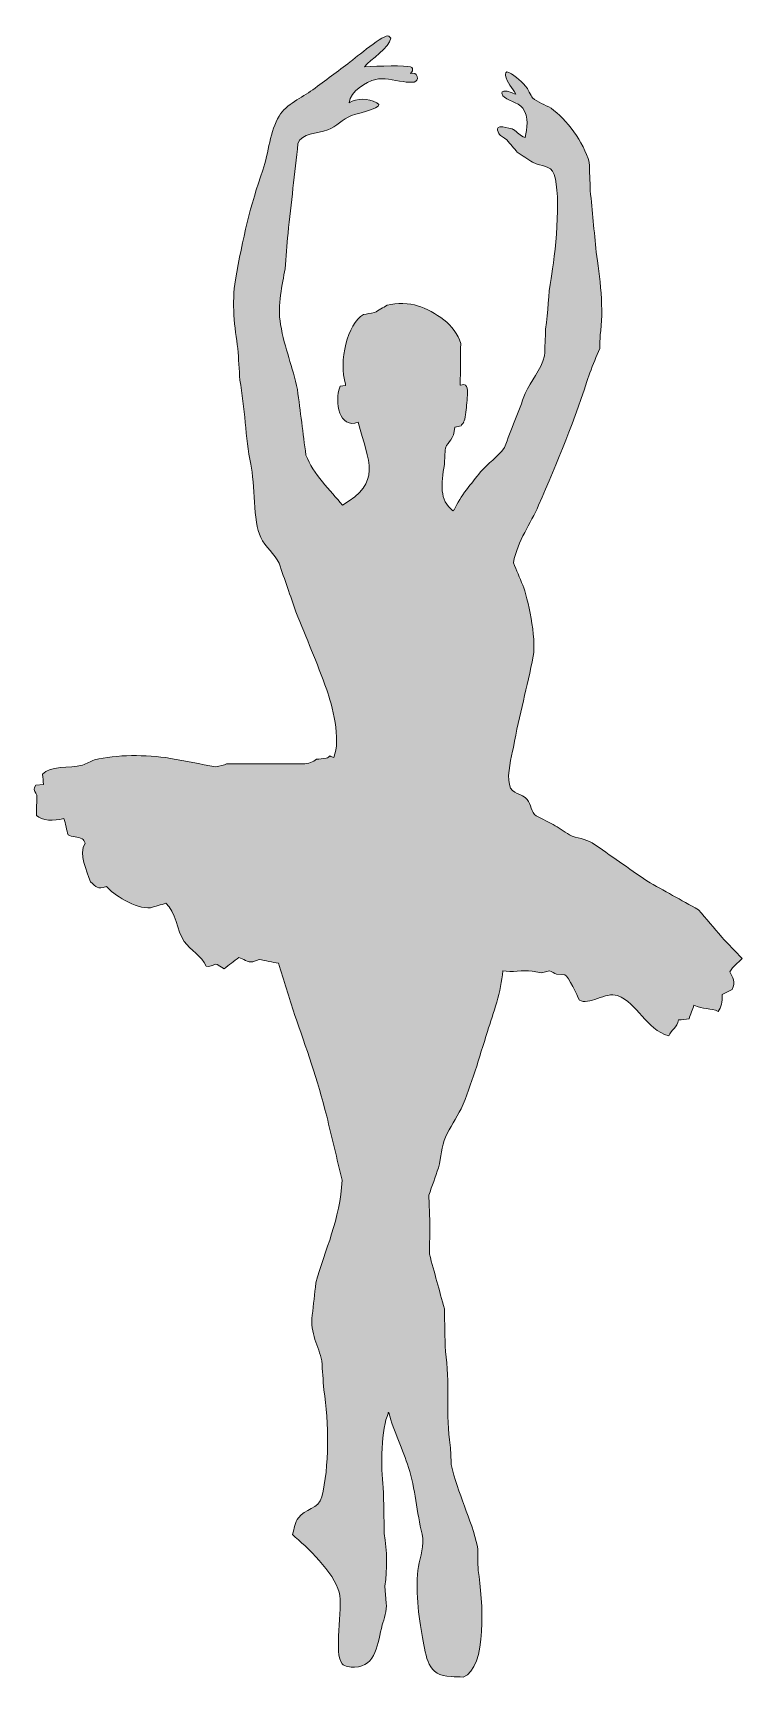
# Model space of a CAD drawing. Header units: inches. Extents: x 25 to 54.9, y -74.6 to -5.3.
import ezdxf

# ---------------------------------------------------------------- set-up
doc = ezdxf.new("R2010")
doc.units = ezdxf.units.IN
doc.header["$MEASUREMENT"] = 0
doc.layers.add('Layer 1', color=7, linetype='Continuous')

msp = doc.modelspace()

# ---------------------------------------------------------------- hatches: boundary and pattern name
at = {"layer": 'Layer 1'}
h = msp.add_hatch(color=7, dxfattribs=at)
edge = h.paths.add_edge_path()
edge.add_spline(control_points=[(54.919, -44.293), (54.634, -43.992), (54.348, -43.693), (54.062, -43.392), (53.734, -43.01), (53.407, -42.626), (53.079, -42.243), (52.355, -41.839), (51.629, -41.434), (50.905, -41.03), (50.137, -40.493), (49.371, -39.956), (48.604, -39.421), (48.321, -39.254), (47.955, -39.239), (47.642, -39.084), (47.412, -38.939), (47.182, -38.792), (46.953, -38.646), (46.953, -38.646), (46.241, -38.29), (46.241, -38.29), (46.042, -38.14), (46.016, -37.802), (45.864, -37.6), (45.644, -37.308), (45.216, -37.418), (45.111, -36.972), (45.002, -36.511), (45.204, -35.806), (45.279, -35.404), (45.538, -34.005), (45.865, -32.862), (46.114, -31.556), (46.264, -30.783), (45.879, -29.088), (45.676, -28.565), (45.543, -28.252), (45.411, -27.938), (45.279, -27.625), (45.475, -26.661), (46.001, -25.991), (46.345, -25.198), (47.139, -23.375), (47.872, -21.586), (48.501, -19.615), (48.639, -19.273), (48.778, -18.932), (48.918, -18.59), (48.924, -18.402), (48.932, -18.213), (48.939, -18.024), (49.108, -17.05), (48.924, -15.458), (48.771, -14.531), (48.687, -13.668), (48.604, -12.802), (48.52, -11.938), (48.506, -11.541), (48.491, -11.145), (48.478, -10.747), (48.233, -9.888), (47.524, -8.949), (46.868, -8.468), (46.611, -8.32), (46.304, -8.237), (46.093, -8.028), (46.012, -7.947), (45.864, -7.631), (45.864, -7.631), (45.679, -7.383), (45.367, -7.116), (45.09, -6.961), (44.946, -6.881), (44.937, -7.029), (44.944, -7.086), (45.004, -7.39), (45.251, -7.621), (45.384, -7.882), (45.216, -7.826), (45.069, -7.729), (44.882, -7.756), (44.882, -7.756), (44.707, -7.756), (44.84, -7.944), (44.973, -8.132), (45.485, -8.213), (45.676, -8.468), (45.964, -8.851), (45.85, -9.322), (45.78, -9.701), (45.535, -9.644), (45.461, -9.47), (45.279, -9.367), (45.279, -9.367), (45.274, -9.342), (44.84, -9.261), (44.406, -9.181), (44.714, -9.597), (44.714, -9.597), (44.714, -9.597), (44.891, -9.724), (45.006, -9.805), (45.153, -9.98), (45.299, -10.155), (45.446, -10.328), (45.662, -10.468), (45.877, -10.608), (46.093, -10.747), (46.481, -10.965), (46.828, -10.821), (46.995, -11.269), (47.319, -12.15), (47.036, -14.758), (46.868, -15.64), (46.737, -16.334), (46.754, -17.029), (46.638, -17.774), (46.624, -18.149), (46.611, -18.527), (46.597, -18.903), (46.435, -19.541), (46.015, -19.943), (45.78, -20.492), (45.488, -21.252), (45.195, -22.013), (44.903, -22.773), (44.634, -23.172), (44.192, -23.427), (43.899, -23.797), (43.516, -24.281), (43.051, -24.801), (42.792, -25.386), (42.768, -25.401), (42.747, -25.415), (42.727, -25.429), (42.155, -24.976), (42.24, -24.305), (42.372, -23.483), (42.385, -23.254), (42.399, -23.023), (42.413, -22.793), (42.552, -22.475), (42.774, -22.46), (42.81, -21.915), (42.902, -21.893), (42.993, -21.873), (43.082, -21.852), (43.087, -21.837), (43.091, -21.821), (43.095, -21.806), (43.095, -21.806), (43.161, -21.735), (43.161, -21.735), (43.162, -21.734), (43.165, -21.735), (43.167, -21.733), (43.168, -21.73), (43.169, -21.726), (43.17, -21.724), (43.17, -21.724), (43.187, -21.707), (43.187, -21.707), (43.187, -21.707), (43.18, -21.703), (43.18, -21.703), (43.255, -21.565), (43.291, -21.228), (43.307, -20.981), (43.323, -20.718), (43.395, -20.385), (43.307, -20.193), (43.257, -20.081), (43.139, -20.105), (43.045, -20.143), (43.044, -20.135), (43.042, -20.125), (43.041, -20.116), (43.048, -19.538), (43.055, -18.959), (43.061, -18.38), (42.837, -17.596), (41.992, -17.047), (41.241, -16.791), (40.924, -16.683), (40.349, -16.659), (39.966, -16.771), (39.785, -16.875), (39.603, -16.979), (39.424, -17.084), (39.269, -17.111), (39.116, -17.139), (38.962, -17.167), (38.293, -17.54), (37.905, -19.143), (38.21, -20.095), (38.21, -20.095), (38.21, -20.158), (38.21, -20.158), (38.21, -20.158), (37.979, -20.179), (37.979, -20.179), (37.712, -20.872), (37.963, -22), (38.733, -21.705), (39.206, -23.399), (39.728, -24.238), (38.083, -25.198), (37.575, -24.573), (36.835, -23.895), (36.537, -23.086), (36.419, -22.166), (36.299, -21.246), (36.181, -20.325), (35.982, -19.37), (35.649, -18.602), (35.469, -17.585), (35.324, -16.758), (35.547, -15.883), (35.658, -15.243), (35.7, -14.741), (35.742, -14.239), (35.784, -13.738), (35.923, -12.476), (36.063, -11.214), (36.203, -9.952), (36.36, -9.506), (37.011, -9.555), (37.457, -9.387), (37.827, -9.248), (38.073, -8.918), (38.46, -8.781), (38.893, -8.629), (39.917, -8.445), (39.526, -8.237), (39.135, -8.029), (38.702, -8.062), (38.356, -8.237), (38.42, -7.754), (39.063, -7.36), (39.485, -7.255), (40.064, -7.108), (41.382, -7.692), (41.222, -7.129), (41.19, -7.015), (41.096, -6.964), (40.95, -7.002), (40.95, -7.002), (41.143, -6.793), (40.95, -6.731), (40.756, -6.669), (39.59, -6.682), (39.005, -6.731), (39.246, -6.418), (40.078, -5.917), (40.112, -5.518), (40.112, -5.518), (40.029, -5.434), (40.029, -5.434), (39.877, -5.296), (38.597, -6.367), (38.398, -6.522), (37.874, -6.912), (37.352, -7.303), (36.83, -7.693), (36.341, -8.036), (35.723, -8.294), (35.407, -8.802), (35.022, -9.423), (34.975, -10.336), (34.717, -11.081), (34.206, -12.561), (33.87, -13.937), (33.568, -15.704), (33.403, -16.656), (33.535, -17.756), (33.671, -18.59), (33.698, -19.036), (33.727, -19.482), (33.755, -19.928), (33.968, -21.079), (33.988, -22.359), (34.215, -23.463), (34.39, -24.311), (34.306, -25.875), (34.633, -26.558), (34.827, -26.959), (35.225, -27.262), (35.407, -27.645), (35.644, -28.328), (35.881, -29.011), (36.118, -29.694), (36.558, -30.795), (37.001, -31.818), (37.415, -32.979), (37.627, -33.573), (38.039, -35.093), (37.708, -35.823), (37.65, -35.82), (37.6, -35.79), (37.549, -35.754), (37.519, -35.802), (37.469, -35.84), (37.394, -35.855), (37.256, -35.88), (37.119, -35.892), (36.981, -35.904), (36.837, -36.019), (36.649, -36.097), (36.411, -36.097), (36.411, -36.097), (33.191, -36.097), (33.191, -36.097), (33.078, -36.149), (32.936, -36.191), (32.73, -36.22), (32.096, -36.102), (31.462, -35.983), (30.827, -35.864), (29.777, -35.7), (28.567, -35.701), (27.628, -35.928), (27.461, -36.004), (27.293, -36.081), (27.126, -36.157), (26.556, -36.287), (25.758, -36.162), (25.432, -36.534), (25.448, -36.724), (25.476, -36.766), (25.474, -36.972), (25.474, -36.972), (25.16, -36.994), (25.16, -36.994), (25.16, -36.994), (25.098, -37.098), (25.098, -37.098), (25.032, -37.225), (25.169, -37.288), (25.201, -37.412), (25.194, -37.698), (25.188, -37.985), (25.181, -38.269), (25.403, -38.502), (25.921, -38.517), (26.331, -38.395), (26.423, -38.599), (26.451, -38.914), (26.519, -39.084), (26.668, -39.174), (26.949, -39.165), (27.104, -39.253), (27.181, -39.296), (27.204, -39.348), (27.23, -39.441), (26.932, -39.904), (27.313, -40.599), (27.461, -41.072), (27.714, -41.273), (27.734, -41.402), (28.13, -41.261), (28.395, -41.581), (29.372, -42.23), (29.99, -42.159), (30.206, -42.096), (30.423, -42.034), (30.639, -41.971), (31.063, -42.326), (31.095, -43.121), (31.412, -43.581), (31.667, -43.951), (32.154, -44.189), (32.333, -44.627), (32.569, -44.665), (32.669, -44.524), (32.793, -44.544), (32.793, -44.544), (33.087, -44.732), (33.087, -44.732), (33.295, -44.571), (33.504, -44.412), (33.713, -44.251), (33.88, -44.308), (34.092, -44.472), (34.299, -44.44), (34.299, -44.44), (34.571, -44.335), (34.571, -44.335), (34.842, -44.39), (35.115, -44.446), (35.387, -44.501), (35.609, -45.219), (35.832, -45.938), (36.056, -46.656), (36.553, -48.069), (37.016, -49.384), (37.415, -50.943), (37.631, -51.842), (37.847, -52.742), (38.064, -53.642), (37.979, -55.3), (37.341, -56.559), (36.955, -57.97), (36.907, -58.423), (36.857, -58.877), (36.808, -59.33), (36.687, -60.076), (37.091, -60.657), (37.206, -61.254), (37.233, -61.659), (37.263, -62.063), (37.29, -62.466), (37.523, -63.864), (37.52, -65.712), (37.206, -66.984), (37.082, -67.486), (36.479, -67.509), (36.222, -67.862), (36.076, -68.065), (36.052, -68.298), (35.972, -68.574), (36.57, -69.073), (37.722, -70.177), (37.938, -71.001), (38.114, -71.673), (37.698, -73.635), (38.064, -74.013), (38.17, -74.135), (38.412, -74.163), (38.587, -74.158), (39.525, -74.135), (39.551, -73.126), (39.757, -72.381), (39.824, -72.139), (39.968, -71.767), (39.925, -71.46), (39.925, -71.46), (39.862, -70.748), (39.862, -70.748), (39.981, -70), (39.958, -69.288), (39.842, -68.531), (39.827, -67.884), (39.813, -67.234), (39.799, -66.586), (39.671, -65.778), (39.723, -64.033), (40.008, -63.471), (40.008, -63.471), (40.008, -63.428), (40.008, -63.428), (40.008, -63.428), (40.029, -63.428), (40.029, -63.428), (40.244, -64.243), (40.623, -64.984), (40.866, -65.75), (41.136, -66.604), (41.221, -67.664), (41.43, -68.552), (41.542, -69.027), (41.348, -69.512), (41.284, -69.912), (41.143, -70.789), (41.284, -72.086), (41.452, -72.903), (41.623, -73.738), (41.636, -74.534), (42.664, -74.557), (42.831, -74.563), (42.999, -74.57), (43.165, -74.577), (44.187, -74.198), (44.004, -71.328), (43.794, -70.08), (43.787, -69.745), (43.78, -69.411), (43.773, -69.077), (43.504, -67.934), (42.927, -66.815), (42.664, -65.625), (42.65, -65.353), (42.637, -65.08), (42.622, -64.809), (42.42, -63.586), (42.617, -62.109), (42.413, -60.856), (42.399, -60.256), (42.385, -59.657), (42.372, -59.059), (42.163, -58.291), (41.953, -57.524), (41.744, -56.757), (41.75, -56.305), (41.758, -55.851), (41.764, -55.397), (41.764, -55.397), (41.722, -54.268), (41.722, -54.268), (41.855, -53.884), (41.988, -53.502), (42.12, -53.118), (42.244, -52.647), (42.247, -52.22), (42.413, -51.821), (42.637, -51.424), (42.859, -51.027), (43.082, -50.63), (43.532, -49.591), (43.831, -48.501), (44.191, -47.367), (44.431, -46.608), (44.764, -45.7), (44.84, -44.816), (45.205, -44.899), (45.672, -44.768), (46.073, -44.836), (46.073, -44.836), (46.471, -44.899), (46.471, -44.899), (46.471, -44.899), (46.806, -44.816), (46.806, -44.816), (46.903, -44.864), (47.001, -44.913), (47.099, -44.962), (47.099, -44.962), (47.454, -44.983), (47.454, -44.983), (47.611, -45.069), (47.972, -45.85), (48.061, -46.049), (48.451, -46.299), (49.18, -45.683), (49.671, -45.861), (50.503, -46.163), (50.877, -47.301), (51.825, -47.555), (51.94, -47.296), (52.177, -47.222), (52.243, -46.886), (52.389, -46.872), (52.536, -46.858), (52.683, -46.844), (52.752, -46.649), (52.822, -46.454), (52.89, -46.259), (53.254, -46.455), (53.611, -46.371), (53.916, -46.53), (54.031, -46.346), (54.093, -46.136), (54.082, -45.819), (54.082, -45.819), (54.501, -45.61), (54.501, -45.61), (54.654, -45.298), (54.519, -45.07), (54.396, -44.858), (54.535, -44.603), (54.75, -44.501), (54.919, -44.293)], knot_values=[0, 0, 0, 0, 1, 1, 1, 2, 2, 2, 3, 3, 3, 4, 4, 4, 5, 5, 5, 6, 6, 6, 7, 7, 7, 8, 8, 8, 9, 9, 9, 10, 10, 10, 11, 11, 11, 12, 12, 12, 13, 13, 13, 14, 14, 14, 15, 15, 15, 16, 16, 16, 17, 17, 17, 18, 18, 18, 19, 19, 19, 20, 20, 20, 21, 21, 21, 22, 22, 22, 23, 23, 23, 24, 24, 24, 25, 25, 25, 26, 26, 26, 27, 27, 27, 28, 28, 28, 29, 29, 29, 30, 30, 30, 31, 31, 31, 32, 32, 32, 33, 33, 33, 34, 34, 34, 35, 35, 35, 36, 36, 36, 37, 37, 37, 38, 38, 38, 39, 39, 39, 40, 40, 40, 41, 41, 41, 42, 42, 42, 43, 43, 43, 44, 44, 44, 45, 45, 45, 46, 46, 46, 47, 47, 47, 48, 48, 48, 49, 49, 49, 50, 50, 50, 51, 51, 51, 52, 52, 52, 53, 53, 53, 54, 54, 54, 55, 55, 55, 56, 56, 56, 57, 57, 57, 58, 58, 58, 59, 59, 59, 60, 60, 60, 61, 61, 61, 62, 62, 62, 63, 63, 63, 64, 64, 64, 65, 65, 65, 66, 66, 66, 67, 67, 67, 68, 68, 68, 69, 69, 69, 70, 70, 70, 71, 71, 71, 72, 72, 72, 73, 73, 73, 74, 74, 74, 75, 75, 75, 76, 76, 76, 77, 77, 77, 78, 78, 78, 79, 79, 79, 80, 80, 80, 81, 81, 81, 82, 82, 82, 83, 83, 83, 84, 84, 84, 85, 85, 85, 86, 86, 86, 87, 87, 87, 88, 88, 88, 89, 89, 89, 90, 90, 90, 91, 91, 91, 92, 92, 92, 93, 93, 93, 94, 94, 94, 95, 95, 95, 96, 96, 96, 97, 97, 97, 98, 98, 98, 99, 99, 99, 100, 100, 100, 101, 101, 101, 102, 102, 102, 103, 103, 103, 104, 104, 104, 105, 105, 105, 106, 106, 106, 107, 107, 107, 108, 108, 108, 109, 109, 109, 110, 110, 110, 111, 111, 111, 112, 112, 112, 113, 113, 113, 114, 114, 114, 115, 115, 115, 116, 116, 116, 117, 117, 117, 118, 118, 118, 119, 119, 119, 120, 120, 120, 121, 121, 121, 122, 122, 122, 123, 123, 123, 124, 124, 124, 125, 125, 125, 126, 126, 126, 127, 127, 127, 128, 128, 128, 129, 129, 129, 130, 130, 130, 131, 131, 131, 132, 132, 132, 133, 133, 133, 134, 134, 134, 135, 135, 135, 136, 136, 136, 137, 137, 137, 138, 138, 138, 139, 139, 139, 140, 140, 140, 141, 141, 141, 142, 142, 142, 143, 143, 143, 144, 144, 144, 145, 145, 145, 146, 146, 146, 147, 147, 147, 148, 148, 148, 149, 149, 149, 150, 150, 150, 151, 151, 151, 152, 152, 152, 153, 153, 153, 154, 154, 154, 155, 155, 155, 156, 156, 156, 157, 157, 157, 158, 158, 158, 159, 159, 159, 160, 160, 160, 161, 161, 161, 162, 162, 162, 163, 163, 163, 164, 164, 164, 165, 165, 165, 166, 166, 166, 167, 167, 167, 168, 168, 168, 169, 169, 169, 170, 170, 170, 171, 171, 171, 172, 172, 172, 173, 173, 173, 174, 174, 174, 175, 175, 175, 176, 176, 176, 177, 177, 177, 178, 178, 178, 179, 179, 179, 180, 180, 180, 181, 181, 181, 182, 182, 182, 183, 183, 183, 184, 184, 184, 185, 185, 185, 186, 186, 186, 187, 187, 187, 187], degree=3, periodic=1)

# ---------------------------------------------------------------- linework, layer by layer
at = {"layer": 'Layer 1', "lineweight": 0}
msp.add_open_spline([(54.919, -44.293), (54.634, -43.992), (54.348, -43.693), (54.062, -43.392), (53.734, -43.01), (53.407, -42.626), (53.079, -42.243), (52.355, -41.839), (51.629, -41.434), (50.905, -41.03), (50.137, -40.493), (49.371, -39.956), (48.604, -39.421), (48.321, -39.254), (47.955, -39.239), (47.642, -39.084), (47.412, -38.939), (47.182, -38.792), (46.953, -38.646), (46.953, -38.646), (46.241, -38.29), (46.241, -38.29), (46.042, -38.14), (46.016, -37.802), (45.864, -37.6), (45.644, -37.308), (45.216, -37.418), (45.111, -36.972), (45.002, -36.511), (45.204, -35.806), (45.279, -35.404), (45.538, -34.005), (45.865, -32.862), (46.114, -31.556), (46.264, -30.783), (45.879, -29.088), (45.676, -28.565), (45.543, -28.252), (45.411, -27.938), (45.279, -27.625), (45.475, -26.661), (46.001, -25.991), (46.345, -25.198), (47.139, -23.375), (47.872, -21.586), (48.501, -19.615), (48.639, -19.273), (48.778, -18.932), (48.918, -18.59), (48.924, -18.402), (48.932, -18.213), (48.939, -18.024), (49.108, -17.05), (48.924, -15.458), (48.771, -14.531), (48.687, -13.668), (48.604, -12.802), (48.52, -11.938), (48.506, -11.541), (48.491, -11.145), (48.478, -10.747), (48.233, -9.888), (47.524, -8.949), (46.868, -8.468), (46.611, -8.32), (46.304, -8.237), (46.093, -8.028), (46.012, -7.947), (45.864, -7.631), (45.864, -7.631), (45.679, -7.383), (45.367, -7.116), (45.09, -6.961), (44.946, -6.881), (44.937, -7.029), (44.944, -7.086), (45.004, -7.39), (45.251, -7.621), (45.384, -7.882), (45.216, -7.826), (45.069, -7.729), (44.882, -7.756), (44.882, -7.756), (44.707, -7.756), (44.84, -7.944), (44.973, -8.132), (45.485, -8.213), (45.676, -8.468), (45.964, -8.851), (45.85, -9.322), (45.78, -9.701), (45.535, -9.644), (45.461, -9.47), (45.279, -9.367), (45.279, -9.367), (45.274, -9.342), (44.84, -9.261), (44.406, -9.181), (44.714, -9.597), (44.714, -9.597), (44.714, -9.597), (44.891, -9.724), (45.006, -9.805), (45.153, -9.98), (45.299, -10.155), (45.446, -10.328), (45.662, -10.468), (45.877, -10.608), (46.093, -10.747), (46.481, -10.965), (46.828, -10.821), (46.995, -11.269), (47.319, -12.15), (47.036, -14.758), (46.868, -15.64), (46.737, -16.334), (46.754, -17.029), (46.638, -17.774), (46.624, -18.149), (46.611, -18.527), (46.597, -18.903), (46.435, -19.541), (46.015, -19.943), (45.78, -20.492), (45.488, -21.252), (45.195, -22.013), (44.903, -22.773), (44.634, -23.172), (44.192, -23.427), (43.899, -23.797), (43.516, -24.281), (43.051, -24.801), (42.792, -25.386), (42.768, -25.401), (42.747, -25.415), (42.727, -25.429), (42.155, -24.976), (42.24, -24.305), (42.372, -23.483), (42.385, -23.254), (42.399, -23.023), (42.413, -22.793), (42.552, -22.475), (42.774, -22.46), (42.81, -21.915), (42.902, -21.893), (42.993, -21.873), (43.082, -21.852), (43.087, -21.837), (43.091, -21.821), (43.095, -21.806), (43.095, -21.806), (43.161, -21.735), (43.161, -21.735), (43.162, -21.734), (43.165, -21.735), (43.167, -21.733), (43.168, -21.73), (43.169, -21.726), (43.17, -21.724), (43.17, -21.724), (43.187, -21.707), (43.187, -21.707), (43.187, -21.707), (43.18, -21.703), (43.18, -21.703), (43.255, -21.565), (43.291, -21.228), (43.307, -20.981), (43.323, -20.718), (43.395, -20.385), (43.307, -20.193), (43.257, -20.081), (43.139, -20.105), (43.045, -20.143), (43.044, -20.135), (43.042, -20.125), (43.041, -20.116), (43.048, -19.538), (43.055, -18.959), (43.061, -18.38), (42.837, -17.596), (41.992, -17.047), (41.241, -16.791), (40.924, -16.683), (40.349, -16.659), (39.966, -16.771), (39.785, -16.875), (39.603, -16.979), (39.424, -17.084), (39.269, -17.111), (39.116, -17.139), (38.962, -17.167), (38.293, -17.54), (37.905, -19.143), (38.21, -20.095), (38.21, -20.095), (38.21, -20.158), (38.21, -20.158), (38.21, -20.158), (37.979, -20.179), (37.979, -20.179), (37.712, -20.872), (37.963, -22), (38.733, -21.705), (39.206, -23.399), (39.728, -24.238), (38.083, -25.198), (37.575, -24.573), (36.835, -23.895), (36.537, -23.086), (36.419, -22.166), (36.299, -21.246), (36.181, -20.325), (35.982, -19.37), (35.649, -18.602), (35.469, -17.585), (35.324, -16.758), (35.547, -15.883), (35.658, -15.243), (35.7, -14.741), (35.742, -14.239), (35.784, -13.738), (35.923, -12.476), (36.063, -11.214), (36.203, -9.952), (36.36, -9.506), (37.011, -9.555), (37.457, -9.387), (37.827, -9.248), (38.073, -8.918), (38.46, -8.781), (38.893, -8.629), (39.917, -8.445), (39.526, -8.237), (39.135, -8.029), (38.702, -8.062), (38.356, -8.237), (38.42, -7.754), (39.063, -7.36), (39.485, -7.255), (40.064, -7.108), (41.382, -7.692), (41.222, -7.129), (41.19, -7.015), (41.096, -6.964), (40.95, -7.002), (40.95, -7.002), (41.143, -6.793), (40.95, -6.731), (40.756, -6.669), (39.59, -6.682), (39.005, -6.731), (39.246, -6.418), (40.078, -5.917), (40.112, -5.518), (40.112, -5.518), (40.029, -5.434), (40.029, -5.434), (39.877, -5.296), (38.597, -6.367), (38.398, -6.522), (37.874, -6.912), (37.352, -7.303), (36.83, -7.693), (36.341, -8.036), (35.723, -8.294), (35.407, -8.802), (35.022, -9.423), (34.975, -10.336), (34.717, -11.081), (34.206, -12.561), (33.87, -13.937), (33.568, -15.704), (33.403, -16.656), (33.535, -17.756), (33.671, -18.59), (33.698, -19.036), (33.727, -19.482), (33.755, -19.928), (33.968, -21.079), (33.988, -22.359), (34.215, -23.463), (34.39, -24.311), (34.306, -25.875), (34.633, -26.558), (34.827, -26.959), (35.225, -27.262), (35.407, -27.645), (35.644, -28.328), (35.881, -29.011), (36.118, -29.694), (36.558, -30.795), (37.001, -31.818), (37.415, -32.979), (37.627, -33.573), (38.039, -35.093), (37.708, -35.823), (37.65, -35.82), (37.6, -35.79), (37.549, -35.754), (37.519, -35.802), (37.469, -35.84), (37.394, -35.855), (37.256, -35.88), (37.119, -35.892), (36.981, -35.904), (36.837, -36.019), (36.649, -36.097), (36.411, -36.097), (36.411, -36.097), (33.191, -36.097), (33.191, -36.097), (33.078, -36.149), (32.936, -36.191), (32.73, -36.22), (32.096, -36.102), (31.462, -35.983), (30.827, -35.864), (29.777, -35.7), (28.567, -35.701), (27.628, -35.928), (27.461, -36.004), (27.293, -36.081), (27.126, -36.157), (26.556, -36.287), (25.758, -36.162), (25.432, -36.534), (25.448, -36.724), (25.476, -36.766), (25.474, -36.972), (25.474, -36.972), (25.16, -36.994), (25.16, -36.994), (25.16, -36.994), (25.098, -37.098), (25.098, -37.098), (25.032, -37.225), (25.169, -37.288), (25.201, -37.412), (25.194, -37.698), (25.188, -37.985), (25.181, -38.269), (25.403, -38.502), (25.921, -38.517), (26.331, -38.395), (26.423, -38.599), (26.451, -38.914), (26.519, -39.084), (26.668, -39.174), (26.949, -39.165), (27.104, -39.253), (27.181, -39.296), (27.204, -39.348), (27.23, -39.441), (26.932, -39.904), (27.313, -40.599), (27.461, -41.072), (27.714, -41.273), (27.734, -41.402), (28.13, -41.261), (28.395, -41.581), (29.372, -42.23), (29.99, -42.159), (30.206, -42.096), (30.423, -42.034), (30.639, -41.971), (31.063, -42.326), (31.095, -43.121), (31.412, -43.581), (31.667, -43.951), (32.154, -44.189), (32.333, -44.627), (32.569, -44.665), (32.669, -44.524), (32.793, -44.544), (32.793, -44.544), (33.087, -44.732), (33.087, -44.732), (33.295, -44.571), (33.504, -44.412), (33.713, -44.251), (33.88, -44.308), (34.092, -44.472), (34.299, -44.44), (34.299, -44.44), (34.571, -44.335), (34.571, -44.335), (34.842, -44.39), (35.115, -44.446), (35.387, -44.501), (35.609, -45.219), (35.832, -45.938), (36.056, -46.656), (36.553, -48.069), (37.016, -49.384), (37.415, -50.943), (37.631, -51.842), (37.847, -52.742), (38.064, -53.642), (37.979, -55.3), (37.341, -56.559), (36.955, -57.97), (36.907, -58.423), (36.857, -58.877), (36.808, -59.33), (36.687, -60.076), (37.091, -60.657), (37.206, -61.254), (37.233, -61.659), (37.263, -62.063), (37.29, -62.466), (37.523, -63.864), (37.52, -65.712), (37.206, -66.984), (37.082, -67.486), (36.479, -67.509), (36.222, -67.862), (36.076, -68.065), (36.052, -68.298), (35.972, -68.574), (36.57, -69.073), (37.722, -70.177), (37.938, -71.001), (38.114, -71.673), (37.698, -73.635), (38.064, -74.013), (38.17, -74.135), (38.412, -74.163), (38.587, -74.158), (39.525, -74.135), (39.551, -73.126), (39.757, -72.381), (39.824, -72.139), (39.968, -71.767), (39.925, -71.46), (39.925, -71.46), (39.862, -70.748), (39.862, -70.748), (39.981, -70), (39.958, -69.288), (39.842, -68.531), (39.827, -67.884), (39.813, -67.234), (39.799, -66.586), (39.671, -65.778), (39.723, -64.033), (40.008, -63.471), (40.008, -63.471), (40.008, -63.428), (40.008, -63.428), (40.008, -63.428), (40.029, -63.428), (40.029, -63.428), (40.244, -64.243), (40.623, -64.984), (40.866, -65.75), (41.136, -66.604), (41.221, -67.664), (41.43, -68.552), (41.542, -69.027), (41.348, -69.512), (41.284, -69.912), (41.143, -70.789), (41.284, -72.086), (41.452, -72.903), (41.623, -73.738), (41.636, -74.534), (42.664, -74.557), (42.831, -74.563), (42.999, -74.57), (43.165, -74.577), (44.187, -74.198), (44.004, -71.328), (43.794, -70.08), (43.787, -69.745), (43.78, -69.411), (43.773, -69.077), (43.504, -67.934), (42.927, -66.815), (42.664, -65.625), (42.65, -65.353), (42.637, -65.08), (42.622, -64.809), (42.42, -63.586), (42.617, -62.109), (42.413, -60.856), (42.399, -60.256), (42.385, -59.657), (42.372, -59.059), (42.163, -58.291), (41.953, -57.524), (41.744, -56.757), (41.75, -56.305), (41.758, -55.851), (41.764, -55.397), (41.764, -55.397), (41.722, -54.268), (41.722, -54.268), (41.855, -53.884), (41.988, -53.502), (42.12, -53.118), (42.244, -52.647), (42.247, -52.22), (42.413, -51.821), (42.637, -51.424), (42.859, -51.027), (43.082, -50.63), (43.532, -49.591), (43.831, -48.501), (44.191, -47.367), (44.431, -46.608), (44.764, -45.7), (44.84, -44.816), (45.205, -44.899), (45.672, -44.768), (46.073, -44.836), (46.073, -44.836), (46.471, -44.899), (46.471, -44.899), (46.471, -44.899), (46.806, -44.816), (46.806, -44.816), (46.903, -44.864), (47.001, -44.913), (47.099, -44.962), (47.099, -44.962), (47.454, -44.983), (47.454, -44.983), (47.611, -45.069), (47.972, -45.85), (48.061, -46.049), (48.451, -46.299), (49.18, -45.683), (49.671, -45.861), (50.503, -46.163), (50.877, -47.301), (51.825, -47.555), (51.94, -47.296), (52.177, -47.222), (52.243, -46.886), (52.389, -46.872), (52.536, -46.858), (52.683, -46.844), (52.752, -46.649), (52.822, -46.454), (52.89, -46.259), (53.254, -46.455), (53.611, -46.371), (53.916, -46.53), (54.031, -46.346), (54.093, -46.136), (54.082, -45.819), (54.082, -45.819), (54.501, -45.61), (54.501, -45.61), (54.654, -45.298), (54.519, -45.07), (54.396, -44.858), (54.535, -44.603), (54.75, -44.501), (54.919, -44.293)], degree=3, knots=[0, 0, 0, 0, 1, 1, 1, 2, 2, 2, 3, 3, 3, 4, 4, 4, 5, 5, 5, 6, 6, 6, 7, 7, 7, 8, 8, 8, 9, 9, 9, 10, 10, 10, 11, 11, 11, 12, 12, 12, 13, 13, 13, 14, 14, 14, 15, 15, 15, 16, 16, 16, 17, 17, 17, 18, 18, 18, 19, 19, 19, 20, 20, 20, 21, 21, 21, 22, 22, 22, 23, 23, 23, 24, 24, 24, 25, 25, 25, 26, 26, 26, 27, 27, 27, 28, 28, 28, 29, 29, 29, 30, 30, 30, 31, 31, 31, 32, 32, 32, 33, 33, 33, 34, 34, 34, 35, 35, 35, 36, 36, 36, 37, 37, 37, 38, 38, 38, 39, 39, 39, 40, 40, 40, 41, 41, 41, 42, 42, 42, 43, 43, 43, 44, 44, 44, 45, 45, 45, 46, 46, 46, 47, 47, 47, 48, 48, 48, 49, 49, 49, 50, 50, 50, 51, 51, 51, 52, 52, 52, 53, 53, 53, 54, 54, 54, 55, 55, 55, 56, 56, 56, 57, 57, 57, 58, 58, 58, 59, 59, 59, 60, 60, 60, 61, 61, 61, 62, 62, 62, 63, 63, 63, 64, 64, 64, 65, 65, 65, 66, 66, 66, 67, 67, 67, 68, 68, 68, 69, 69, 69, 70, 70, 70, 71, 71, 71, 72, 72, 72, 73, 73, 73, 74, 74, 74, 75, 75, 75, 76, 76, 76, 77, 77, 77, 78, 78, 78, 79, 79, 79, 80, 80, 80, 81, 81, 81, 82, 82, 82, 83, 83, 83, 84, 84, 84, 85, 85, 85, 86, 86, 86, 87, 87, 87, 88, 88, 88, 89, 89, 89, 90, 90, 90, 91, 91, 91, 92, 92, 92, 93, 93, 93, 94, 94, 94, 95, 95, 95, 96, 96, 96, 97, 97, 97, 98, 98, 98, 99, 99, 99, 100, 100, 100, 101, 101, 101, 102, 102, 102, 103, 103, 103, 104, 104, 104, 105, 105, 105, 106, 106, 106, 107, 107, 107, 108, 108, 108, 109, 109, 109, 110, 110, 110, 111, 111, 111, 112, 112, 112, 113, 113, 113, 114, 114, 114, 115, 115, 115, 116, 116, 116, 117, 117, 117, 118, 118, 118, 119, 119, 119, 120, 120, 120, 121, 121, 121, 122, 122, 122, 123, 123, 123, 124, 124, 124, 125, 125, 125, 126, 126, 126, 127, 127, 127, 128, 128, 128, 129, 129, 129, 130, 130, 130, 131, 131, 131, 132, 132, 132, 133, 133, 133, 134, 134, 134, 135, 135, 135, 136, 136, 136, 137, 137, 137, 138, 138, 138, 139, 139, 139, 140, 140, 140, 141, 141, 141, 142, 142, 142, 143, 143, 143, 144, 144, 144, 145, 145, 145, 146, 146, 146, 147, 147, 147, 148, 148, 148, 149, 149, 149, 150, 150, 150, 151, 151, 151, 152, 152, 152, 153, 153, 153, 154, 154, 154, 155, 155, 155, 156, 156, 156, 157, 157, 157, 158, 158, 158, 159, 159, 159, 160, 160, 160, 161, 161, 161, 162, 162, 162, 163, 163, 163, 164, 164, 164, 165, 165, 165, 166, 166, 166, 167, 167, 167, 168, 168, 168, 169, 169, 169, 170, 170, 170, 171, 171, 171, 172, 172, 172, 173, 173, 173, 174, 174, 174, 175, 175, 175, 176, 176, 176, 177, 177, 177, 178, 178, 178, 179, 179, 179, 180, 180, 180, 181, 181, 181, 182, 182, 182, 183, 183, 183, 184, 184, 184, 185, 185, 185, 186, 186, 186, 187, 187, 187, 187], dxfattribs=at)

doc.saveas('drawing.dxf')
